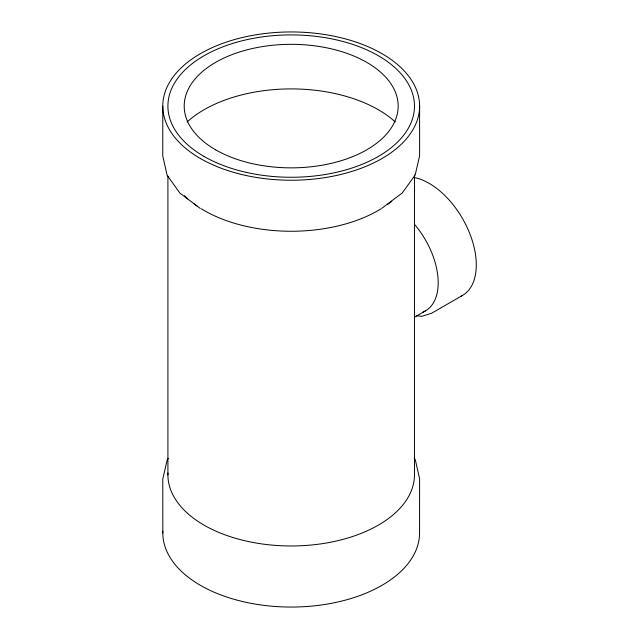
<?xml version="1.0" encoding="UTF-8"?>
<svg xmlns="http://www.w3.org/2000/svg" width="639" height="639" viewBox="0 0 639 639"><rect width="100%" height="100%" fill="white"/><g stroke="black" fill="none" stroke-linecap="round" stroke-linejoin="round"><path stroke-width="0.96" d="M168.321 458.299L167.202 459.848L162.777 479.042L162.825 533.038M381.866 208.282L402.306 192.906L415.182 175.022L419.607 155.828L419.607 105.986M414.535 317.192L425.422 310.905M462.452 295.45L431.589 313.27L421.844 316.305L416.173 315.754M200.263 208.426L179.886 193.09L167.106 175.214L162.777 156.028L162.777 106.186M414.168 458.107L415.278 459.657L419.607 478.843L419.559 532.838A128.367 74.116 0 0 1 289.699 607.042A128.367 74.116 0 0 1 162.857 531.113M414.471 174.918L414.471 474.689A123.279 71.177 0 0 1 289.691 545.962A123.279 71.177 0 0 1 167.953 472.948M167.913 176.124L167.913 474.897M391.731 201.277A123.279 71.177 0 0 1 387.825 204.28M381.044 208.817A123.279 71.177 0 0 1 201.349 208.825M197.068 206.054A123.279 71.177 0 0 1 193.809 203.729M187.818 198.865A123.279 71.177 0 0 1 184.471 195.718M187.043 122.001A123.279 71.177 0 0 1 395.261 121.921M414.559 224.441A61.464 35.488 60 0 1 422.922 312.128M414.112 177.538A66.592 38.444 60 0 1 469.793 233.634A66.592 38.444 60 0 1 460.839 296.296M204.129 156.483A123.279 71.177 0 0 0 410.31 124.421A123.279 71.177 0 0 0 259.13 37.358A123.279 71.177 0 0 0 204.129 156.483M215.639 149.822A106.985 61.767 0 0 0 394.559 122.001A106.985 61.767 0 0 0 263.372 46.447A106.985 61.767 0 0 0 215.639 149.822M200.494 158.576A128.415 74.14 0 0 0 415.27 125.196A128.415 74.14 0 0 0 257.813 34.498A128.415 74.14 0 0 0 200.494 158.576"/></g></svg>
